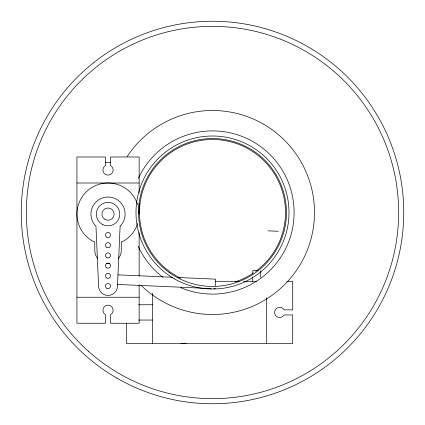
<?xml version="1.0" encoding="UTF-8"?>
<svg xmlns="http://www.w3.org/2000/svg" width="425" height="425" viewBox="0 0 425 425"><rect width="100%" height="100%" fill="white"/><g stroke="black" fill="none" stroke-linecap="round" stroke-linejoin="round"><path stroke-width="0.64" d="M215.167 288.405L215.151 288.756L213.833 288.697M215.284 285.839L215.576 279.161L177.985 277.498M252.37 281.679L252.577 277.063M252.721 273.764L252.87 270.465L257.948 270.688M260.647 277.419L260.801 270.815M105.14 162.6L110.67 162.6M76.925 183L139.145 183M215.188 281.292L239.004 281.292M243.583 281.292L256.796 281.292M286.854 281.292L292.703 281.292L292.703 309.852L284.118 309.852A5.1 5.1 0 0 0 276.42 308.497A5.1 5.1 0 0 0 276.42 316.312A5.1 5.1 0 0 0 284.118 314.952L292.703 314.952L292.703 343.512L126.443 343.512L126.443 323.393M76.925 297.24L139.145 297.24M138.635 304.752L152.453 304.752M138.635 320.052L152.453 320.052M267.941 230.828L278.2 231.285M117.964 274.848L172.704 277.265M117.539 284.437L211.193 288.58M266.693 297.84L266.693 343.512M152.453 293.207L152.453 343.512M139.145 192.929L139.145 156.99L110.585 156.99L110.585 165.575A5.1 5.1 0 0 1 111.94 173.273A5.1 5.1 0 0 1 104.125 173.273A5.1 5.1 0 0 1 105.485 165.575L105.485 156.99L76.925 156.99L76.925 323.25L105.485 323.25L105.485 314.659A5.1 5.1 0 0 1 104.125 306.967A5.1 5.1 0 0 1 111.94 306.967A5.1 5.1 0 0 1 110.585 314.659L110.585 323.25L139.145 323.25L139.145 284.702M139.145 203.469L139.145 214.11A31.11 31.11 0 0 0 138.986 210.986M139.145 232.581L139.145 276.128M180.636 278.184A73.004 73.004 0 0 1 152.835 170.436A73.004 73.004 0 0 1 263.659 160.427A73.004 73.004 0 0 1 255.616 271.41M253.454 272.935A73.004 73.004 0 0 1 235.163 281.897M127.224 156.533A102 102 0 0 1 273.801 130.98A102 102 0 0 1 289.935 278.89A102 102 0 0 1 141.291 285.531M138.364 178.404A81.6 81.6 0 0 1 245.809 138.008A81.6 81.6 0 0 1 287.342 245.018A81.6 81.6 0 0 1 180.779 287.683M162.918 277.307A81.6 81.6 0 0 1 138.194 246.224M137.737 223.359A31.11 31.11 0 0 1 123.59 241.049L121.295 242L121.295 250.32A13.26 13.26 0 0 1 118.554 258.389M137.737 204.861A31.11 31.11 0 0 0 88.607 189.81A31.11 31.11 0 0 0 92.48 241.049L94.775 242L94.775 250.32A13.26 13.26 0 0 0 97.511 258.389M109.762 263.468A13.26 13.26 0 0 1 106.303 263.468M186.06 343.411A31.11 31.11 0 0 1 181.066 343.411M120.116 226.19L117.47 286.02A9.435 9.435 0 0 1 108.035 295.455A9.435 9.435 0 0 1 98.6 286.02L95.954 226.19A17.085 17.085 0 0 1 95.954 202.029A17.085 17.085 0 0 1 120.116 202.029A17.085 17.085 0 0 1 120.116 226.19M116.875 378.128A191.25 191.25 0 0 0 403.75 212.5A191.25 191.25 0 0 0 116.875 46.872A191.25 191.25 0 0 0 116.875 378.128M88.751 351.56A186.15 186.15 0 0 0 394.804 250.139A186.15 186.15 0 0 0 153.946 35.801A186.15 186.15 0 0 0 88.751 351.56M174.25 278.752A76.5 76.5 0 0 0 289 212.5A76.5 76.5 0 0 0 174.25 146.248A76.5 76.5 0 0 0 174.25 278.752M169.224 272.462A73.95 73.95 0 0 0 286.067 219.996A73.95 73.95 0 0 0 182.208 145.037A73.95 73.95 0 0 0 169.224 272.462M106.76 288.23A2.55 2.55 0 0 0 110.585 286.02A2.55 2.55 0 0 0 106.76 283.81A2.55 2.55 0 0 0 106.76 288.23M106.76 237.23A2.55 2.55 0 0 0 110.585 235.02A2.55 2.55 0 0 0 106.76 232.81A2.55 2.55 0 0 0 106.76 237.23M106.76 247.43A2.55 2.55 0 0 0 110.585 245.22A2.55 2.55 0 0 0 106.76 243.01A2.55 2.55 0 0 0 106.76 247.43M102.17 224.267A11.73 11.73 0 0 0 119.765 214.11A11.73 11.73 0 0 0 102.17 203.952A11.73 11.73 0 0 0 102.17 224.267M104.975 219.412A6.12 6.12 0 0 0 114.155 214.11A6.12 6.12 0 0 0 104.975 208.808A6.12 6.12 0 0 0 104.975 219.412M106.76 278.03A2.55 2.55 0 0 0 110.585 275.82A2.55 2.55 0 0 0 106.76 273.61A2.55 2.55 0 0 0 106.76 278.03M106.76 267.83A2.55 2.55 0 0 0 110.585 265.62A2.55 2.55 0 0 0 106.76 263.41A2.55 2.55 0 0 0 106.76 267.83M106.76 257.63A2.55 2.55 0 0 0 110.585 255.42A2.55 2.55 0 0 0 106.76 253.21A2.55 2.55 0 0 0 106.76 257.63"/></g></svg>
